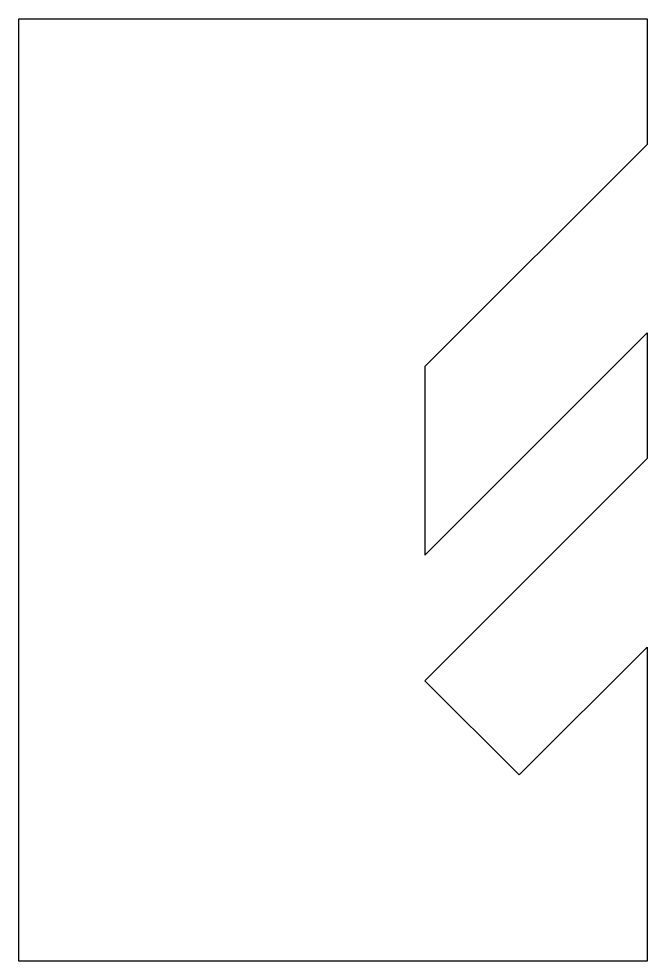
# Model space of a CAD drawing. Extents: x 0 to 100, y 0 to 150.
import ezdxf

# ---------------------------------------------------------------- set-up
doc = ezdxf.new("R2010")
doc.units = 0
doc.layers.get('0').update_dxf_attribs({"linetype": 'CONTINUOUS'})

msp = doc.modelspace()

# ---------------------------------------------------------------- linework, layer by layer
msp.add_lwpolyline([(100, 80), (64.64, 44.64), (79.64, 29.64), (100, 50), (100, 0), (0, 0), (0, 150), (100, 150), (100, 130), (64.64, 94.64), (64.64, 64.64), (100, 100)], close=True)

doc.saveas('drawing.dxf')
